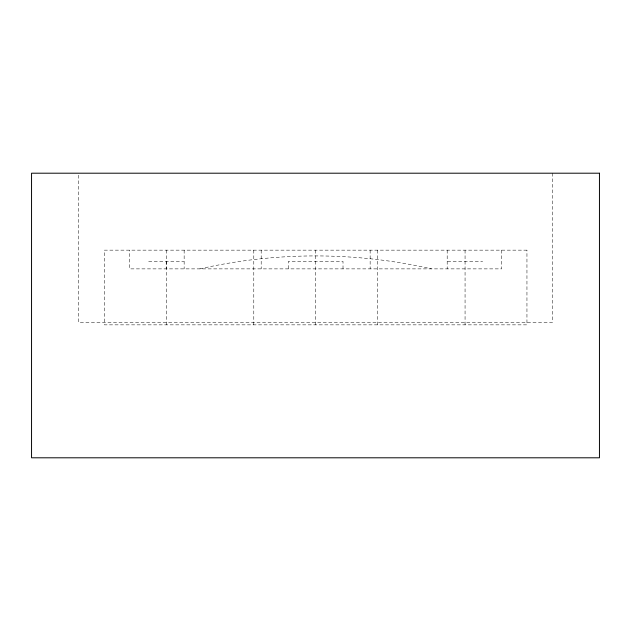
<?xml version="1.0" encoding="UTF-8"?>
<svg xmlns="http://www.w3.org/2000/svg" width="631" height="631" viewBox="0 0 631 631"><rect width="100%" height="100%" fill="white"/><g stroke="black" fill="none" stroke-linecap="round" stroke-linejoin="round"><path stroke-width="0.47" stroke-dasharray="3.15 2.37" d="M199.83 268.877C275.779 251.603 355.561 251.603 431.501 268.877M148.656 261.408L183.747 261.408M447.592 261.408L482.676 261.408M552.306 173.202L552.306 322.599L78.694 322.599L78.694 173.202M501.669 250.152L501.669 268.877L129.671 268.877L129.671 250.152M465.063 250.152L465.063 324.855M447.19 250.152L447.19 268.877M377.551 250.152L377.551 324.855M370.145 250.152L370.145 268.877M343.012 268.877L343.012 261.408L288.32 261.408L288.32 268.877M315.666 250.152L315.666 324.855M261.187 250.152L261.187 268.877M253.788 250.152L253.788 324.855M184.149 250.152L184.149 268.877M166.268 250.152L166.268 324.855M166.198 261.408L166.198 268.877M526.948 250.152L104.391 250.152L104.391 324.855L526.948 324.855L526.948 250.152"/><path stroke-width="0.95" d="M599.45 173.202L31.55 173.202L31.55 457.798L599.45 457.798L599.45 173.202"/></g></svg>
